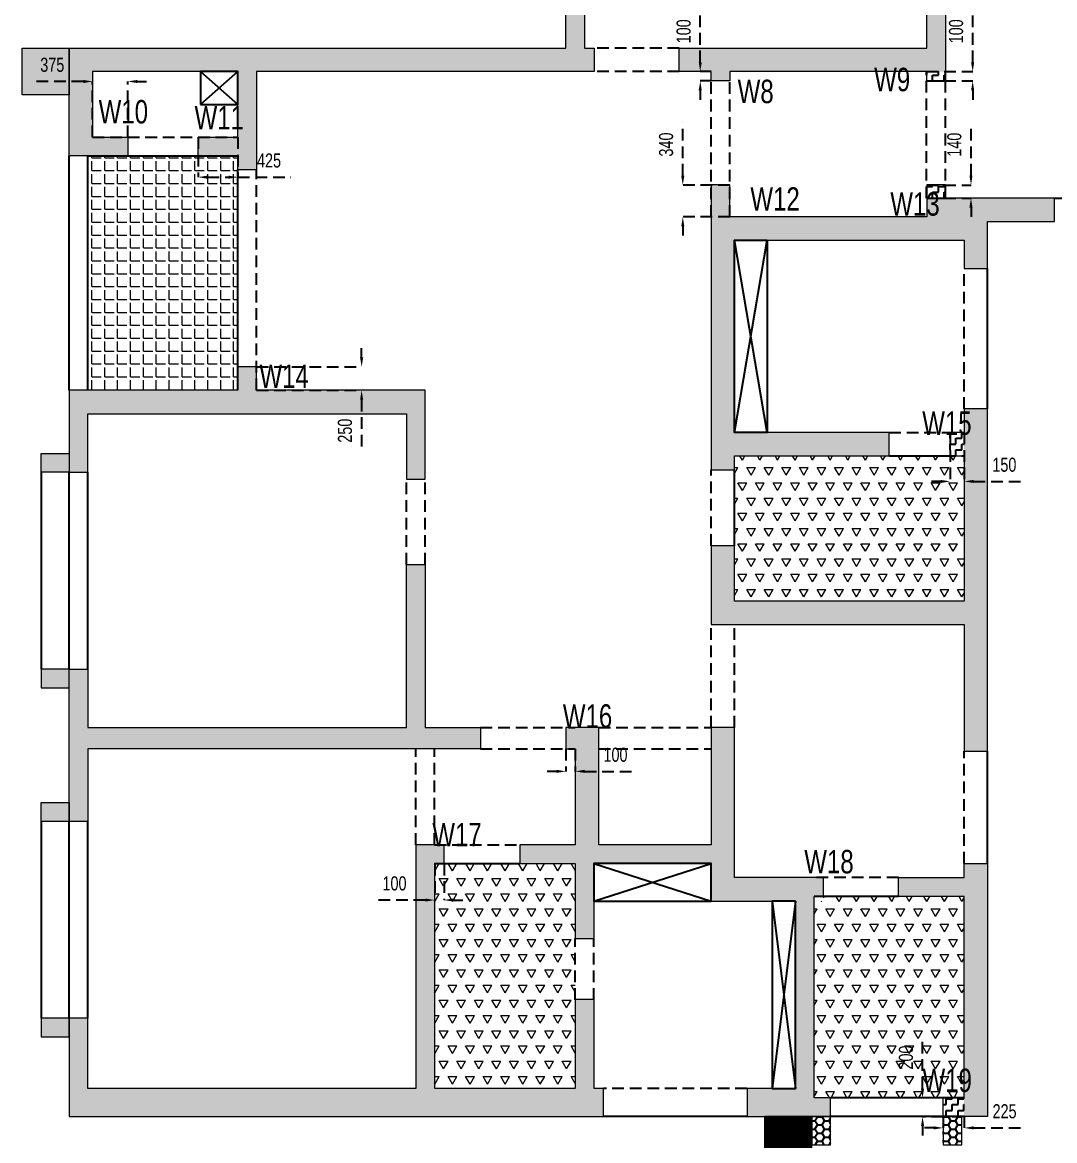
# Model space of a CAD drawing. Header units: millimetres. Extents: x 359 to 31976, y 188 to 48431.
# Drawn here: x 359 to 11374, y 16325 to 28256 of the extents above; entities that cross this region are included whole.
import ezdxf

# ---------------------------------------------------------------- set-up
doc = ezdxf.new("R2010")
doc.units = ezdxf.units.MM
doc.linetypes.add('HIDDEN', pattern=[0.375, 0.25, -0.125])
for name, color, linetype in [('$1$S-Non-Strl-RCW Hatch', 7, 'Continuous'), ('S-BEAM', 4, 'HIDDEN'), ('S-BEAM 1', 6, 'Continuous'), ('S-CUTOUT', 25, 'Continuous'), ('S-WALL HATCH', 251, 'Continuous')]:
    doc.layers.add(name, color=color, linetype=linetype)
for name, color, linetype, lineweight in [('A-ANNO-DIMS', 8, 'Continuous', 15), ("S-BEAM NO'S", 2, 'Continuous', 20), ('S-HATCH', 8, 'Continuous', 20), ('S-WALL', 100, 'Continuous', 20)]:
    doc.layers.add(name, color=color, linetype=linetype, lineweight=lineweight)
doc.styles.add('SOBHA', font='swisscl.ttf')
doc.dimstyles.new('S-100-2', dxfattribs={"dimscale": 100, "dimtxt": 1.5, "dimasz": 1, "dimexe": 0, "dimexo": 0, "dimgap": 1, "dimtad": 1, "dimdec": 0, "dimzin": 0, "dimdsep": 46, "dimtxsty": 'SOBHA', "dimcen": 0.0895, "dimclrd": 8, "dimclre": 8, "dimclrt": 2, "dimadec": 0, "dimazin": 0, "dimtfac": 1, "dimtdec": 0, "dimtofl": 0, "dimtmove": 0, "dimatfit": 3, "dimfxl": 0.18, "dimtolj": 1, "dimtzin": 0, "dimlwd": -1, "dimlwe": -1, "dimarcsym": 1})
pattern_1 = [(60, (1210198.22, -192215.66), (-93.75, 162.379763), [93.75, -93.75]), (120, (1210198.22, -192215.66), (-187.5, 1e-07), [93.75, -93.75]), (0, (1210151.34, -192134.47), (93.75, 162.379763), [93.75, -93.75])]
pattern_2 = [(0, (-733732.885, -65649.73), (75, 43.3012702), [50, -100]), (120, (-733732.885, -65649.73), (-75, 43.3012702), [50, -100]), (60, (-733732.885, -65649.73), (2e-14, 86.6025404), [-100, 50])]

# ---------------------------------------------------------------- blocks, each defined once
blk = doc.blocks.new('W02-TYP FRAM')
at = {"layer": '$1$S-Non-Strl-RCW Hatch', "linetype": 'Continuous', "ltscale": 500, "transparency": 33554687}
h = blk.add_hatch(dxfattribs=at)
h.set_pattern_fill('HONEY', color=25, scale=400)
h.set_pattern_definition(pattern_2)
h.paths.add_polyline_path([(452015, -251790), (451515, -251790), (451515, -251290), (452015, -251290)])
h.paths.add_polyline_path([(452015, -255815), (451715, -255815), (451715, -255615), (452015, -255615)])
h.paths.add_polyline_path([(452015, -257915), (451715, -257915), (451715, -258115), (452015, -258115)])
h.paths.add_polyline_path([(452015, -259540), (451715, -259540), (451715, -259340), (452015, -259340)])
h.paths.add_polyline_path([(452015, -261640), (451715, -261640), (451715, -261840), (452015, -261840)])
h = blk.add_hatch(dxfattribs=at)
h.set_pattern_fill('ANSI31', color=256)
h.set_pattern_definition([(45, (459440.3339, -263190.39366), (-0.088388348, 0.088388348), [])])
edge = h.paths.add_edge_path()
edge.add_line((459940, -262690), (459440, -262690))
edge.add_line((459440, -262690), (459440, -263190))
edge.add_line((459440, -263190), (459940, -263190))
edge.add_line((459940, -263190), (459940, -262690))
h = blk.add_hatch(dxfattribs=at)
h.set_pattern_fill('HONEY', color=25, scale=400)
h.set_pattern_definition(pattern_2)
h.paths.add_polyline_path([(459940, -262990), (459940, -262990), (459940, -262690), (459440, -262690), (459440, -263190), (459940, -263190)])
h = blk.add_hatch(dxfattribs=at)
h.set_pattern_fill('HONEY', color=25, scale=400)
h.set_pattern_definition(pattern_2)
h.paths.add_polyline_path([(461340, -262690), (461340, -262990), (461540, -262990), (461540, -262690)])
h.paths.add_polyline_path([(459940, -262690), (459940, -262990), (460140, -262990), (460140, -262690)])
at = {"layer": 'S-HATCH', "ltscale": 7.5}
h = blk.add_hatch(dxfattribs=at)
h.set_pattern_fill('ANGLE', color=8, scale=500)
h.set_pattern_definition([(0, (0, 0), (0, 137.5), [100, -37.5]), (90, (0, 0), (-137.5, 8e-15), [100, -37.5])])
h.paths.add_polyline_path([(452215, -254940), (453815, -254940), (453815, -252440), (452215, -252440)])
h = blk.add_hatch(dxfattribs=at)
h.set_pattern_fill('TRIANG', color=8, scale=500)
h.set_pattern_definition(pattern_1)
h.paths.add_polyline_path([(459115, -255640), (461565, -255640), (461565, -257190), (459115, -257190)])
h = blk.add_hatch(dxfattribs=at)
h.set_pattern_fill('TRIANG', color=8, scale=500)
h.set_pattern_definition(pattern_1)
h.paths.add_polyline_path([(455915, -259990), (457415, -259990), (457415, -262390), (455915, -262390)])
h = blk.add_hatch(dxfattribs=at)
h.set_pattern_fill('TRIANG', color=8, scale=500)
h.set_pattern_definition(pattern_1)
h.paths.add_polyline_path([(459965, -262490), (459965, -260390), (460065, -260390), (460065, -260340), (461565, -260340), (461565, -262490)])
at = {"layer": 'A-ANNO-DIMS', "color": 8}
blk.add_line((456168, -259790, 0), (456169, -259790, 0), dxfattribs=at)
at = {"layer": 'S-BEAM', "ltscale": 500}
for p, q in [((458525, -251290), (457615, -251290)), ((458525, -251540), (457615, -251540)), ((461165, -252890), (461165, -251540)), ((461365, -252890), (461365, -251540)), ((458865, -253090), (458865, -251640)), ((459065, -253090), (459065, -251640)), ((452265, -252240), (453815, -252240)), ((454015, -254940), (454015, -252590)), ((462531, -252890), (464331, -252890)), ((461565, -255140), (461565, -253640)), ((460765, -255390), (461415, -255390)), ((458865, -256600), (458865, -255790)), ((455615, -256800), (455615, -255890)), ((455815, -256800), (455815, -255890)), ((458865, -258540), (458865, -257440)), ((459115, -258540), (459115, -257440)), ((456405, -258540), (457415, -258540)), ((457665, -258540), (458865, -258540)), ((455715, -259790), (455715, -258765)), ((455915, -259790), (455915, -258765)), ((456405, -258765), (457415, -258765)), ((457665, -258765), (458865, -258765)), ((461565, -259990), (461565, -258790)), ((455915, -259790), (456825, -259790)), ((460865, -260140), (459965, -260140)), ((457415, -261443), (457415, -260790)), ((457615, -261443), (457615, -260790)), ((459248, -262390), (457715, -262390))]:
    blk.add_line(p, q, dxfattribs=at)
at = {"layer": 'S-BEAM 1', "color": 1, "ltscale": 500}
for p, q in [((452015, -254940), (452015, -252440)), ((452215, -254940), (452215, -252440)), ((452215, -252440), (453815, -252440)), ((453815, -254940), (453815, -252590)), ((461815, -255140), (461815, -253640)), ((460765, -255640), (461415, -255640)), ((459115, -256600), (459115, -255790)), ((451715, -255815), (451715, -257915)), ((452015, -257915), (452015, -255815)), ((452215, -257915), (452215, -255815)), ((461815, -259990), (461815, -258790)), ((451715, -259540), (451715, -261640)), ((452015, -261640), (452015, -259540)), ((452215, -261640), (452215, -259540)), ((455915, -259990), (456825, -259990)), ((460865, -260340), (459965, -260340)), ((461565, -262490), (460140, -262490)), ((459248, -262690), (457715, -262690)), ((461565, -262690), (460140, -262690))]:
    blk.add_line(p, q, dxfattribs=at)
at = {"layer": 'S-BEAM 1', "color": 1, "ltscale": 500, "elevation": 0}
blk.add_lwpolyline([(459465, -253340), (459465, -255390), (459115, -255390), (459115, -253340)], close=True, dxfattribs=at)
at = {"layer": 'S-CUTOUT', "color": 35}
for p, q in [((453415, -251540, 0), (453815, -251890, 0)), ((453815, -251540, 0), (453415, -251890, 0)), ((459465, -255390, 0), (459115, -253340, 0)), ((459115, -255390, 0), (459465, -253340, 0)), ((457615, -260390, 0), (458865, -259990, 0)), ((457615, -259990, 0), (458865, -260390, 0)), ((459765, -260390, 0), (459515, -262390, 0)), ((459515, -260390, 0), (459765, -262390, 0))]:
    blk.add_line(p, q, dxfattribs=at)
at = {"layer": 'S-CUTOUT', "color": 35, "elevation": 0}
blk.add_lwpolyline([(453415, -251890), (453815, -251890), (453815, -251540), (453415, -251540)], close=True, dxfattribs=at)
at = {"layer": 'S-CUTOUT', "color": 1, "elevation": 0}
for points in [[(458865, -260390), (458865, -259990), (457615, -259990), (457615, -260390)], [(459765, -260390), (459515, -260390), (459515, -262390), (459765, -262390)]]:
    blk.add_lwpolyline(points, close=True, dxfattribs=at)
at = {"layer": 'S-WALL', "ltscale": 500}
blk.add_lwpolyline([(452015, -251790), (451515, -251790), (451515, -251290), (452015, -251290), (452015, -251790)], dxfattribs=at)
for points in [[(452015, -255815), (451715, -255815), (451715, -255615), (452015, -255615)], [(452015, -257915), (451715, -257915), (451715, -258115), (452015, -258115)], [(452015, -259540), (451715, -259540), (451715, -259340), (452015, -259340)], [(452015, -261640), (451715, -261640), (451715, -261840), (452015, -261840)], [(459940, -262690), (459440, -262690), (459440, -263190), (459940, -263190), (459940, -262690)], [(459940, -262690), (459940, -262990), (460140, -262990), (460140, -262690)], [(461340, -262690), (461340, -262990), (461540, -262990), (461540, -262690)]]:
    blk.add_lwpolyline(points, close=True, dxfattribs=at)
blk = doc.blocks.new('*D86')
at = {"layer": 'Defpoints', "color": 0, "linetype": 'Continuous', "ltscale": 500, "transparency": 16777216}
for p in [(7593, 27731), (7709, 27731), (7709, 27631)]:
    blk.add_point(p, dxfattribs=at)
at = {"layer": 'S-BEAM', "color": 8, "ltscale": 500, "transparency": 16777216}
for p, q in [((7593, 27831), (7593, 28390)), ((7709, 27731), (7593, 27731)), ((7709, 27631), (7593, 27631)), ((7593, 27531), (7593, 27431))]:
    blk.add_line(p, q, dxfattribs=at)
at = {"layer": 'S-BEAM', "color": 8, "linetype": 'Continuous', "ltscale": 500, "transparency": 16777216}
for points in [[(7576, 27831), (7609, 27831), (7593, 27731)], [(7576, 27531), (7609, 27531), (7593, 27631)]]:
    blk.add_solid(points, dxfattribs=at)
at = {"layer": 'S-BEAM', "color": 2, "linetype": 'Continuous', "ltscale": 500, "transparency": 16777216, "insert": (7416, 28161), "char_height": 150, "attachment_point": 5, "rotation": 90, "style": 'SOBHA'}
blk.add_mtext('\\A1;100', dxfattribs=at)
blk = doc.blocks.new('*D87')
at = {"layer": 'Defpoints', "color": 0, "linetype": 'Continuous', "ltscale": 500, "transparency": 16777216}
for p in [(10009, 27731), (10500, 27731), (10009, 27631)]:
    blk.add_point(p, dxfattribs=at)
at = {"layer": 'S-BEAM', "color": 8, "ltscale": 500, "transparency": 16777216}
for p, q in [((10500, 27831), (10500, 28390)), ((10009, 27731), (10500, 27731)), ((10009, 27631), (10500, 27631)), ((10500, 27531), (10500, 27431))]:
    blk.add_line(p, q, dxfattribs=at)
at = {"layer": 'S-BEAM', "color": 8, "linetype": 'Continuous', "ltscale": 500, "transparency": 16777216}
for points in [[(10483, 27831), (10516, 27831), (10500, 27731)], [(10483, 27531), (10516, 27531), (10500, 27631)]]:
    blk.add_solid(points, dxfattribs=at)
at = {"layer": 'S-BEAM', "color": 2, "linetype": 'Continuous', "ltscale": 500, "transparency": 16777216, "insert": (10323, 28161), "char_height": 150, "attachment_point": 5, "rotation": 90, "style": 'SOBHA'}
blk.add_mtext('\\A1;100', dxfattribs=at)
blk = doc.blocks.new('*D88')
at = {"layer": 'Defpoints', "color": 0, "linetype": 'Continuous', "ltscale": 500, "transparency": 16777216}
for p in [(1109, 27626), (1109, 27031), (1484, 27031)]:
    blk.add_point(p, dxfattribs=at)
at = {"layer": 'S-BEAM', "color": 8, "ltscale": 500, "transparency": 16777216}
for p, q in [((1009, 27626), (447, 27626)), ((1109, 27031), (1109, 27626)), ((1484, 27031), (1484, 27626)), ((1584, 27626), (1684, 27626))]:
    blk.add_line(p, q, dxfattribs=at)
at = {"layer": 'S-BEAM', "color": 8, "linetype": 'Continuous', "ltscale": 500, "transparency": 16777216}
for points in [[(1009, 27642), (1009, 27609), (1109, 27626)], [(1584, 27642), (1584, 27609), (1484, 27626)]]:
    blk.add_solid(points, dxfattribs=at)
at = {"layer": 'S-BEAM', "color": 2, "linetype": 'Continuous', "ltscale": 500, "transparency": 16777216, "insert": (678, 27803), "char_height": 150, "attachment_point": 5, "style": 'SOBHA'}
blk.add_mtext('\\A1;375', dxfattribs=at)
blk = doc.blocks.new('*D89')
at = {"layer": 'Defpoints', "color": 0, "linetype": 'Continuous', "ltscale": 500, "transparency": 16777216}
for p in [(2234, 27031), (2659, 27031), (2659, 26605)]:
    blk.add_point(p, dxfattribs=at)
at = {"layer": 'S-BEAM', "color": 8, "ltscale": 500, "transparency": 16777216}
for p, q in [((2234, 27031), (2234, 26605)), ((2659, 27031), (2659, 26605)), ((2334, 26605), (2559, 26605)), ((2659, 26605), (3223, 26605))]:
    blk.add_line(p, q, dxfattribs=at)
at = {"layer": 'S-BEAM', "color": 8, "linetype": 'Continuous', "ltscale": 500, "transparency": 16777216}
for points in [[(2334, 26621), (2334, 26588), (2234, 26605)], [(2559, 26621), (2559, 26588), (2659, 26605)]]:
    blk.add_solid(points, dxfattribs=at)
at = {"layer": 'S-BEAM', "color": 2, "linetype": 'Continuous', "ltscale": 500, "transparency": 16777216, "insert": (2991, 26782), "char_height": 150, "attachment_point": 5, "style": 'SOBHA'}
blk.add_mtext('\\A1;425', dxfattribs=at)
blk = doc.blocks.new('*D90')
at = {"layer": 'Defpoints', "color": 0, "linetype": 'Continuous', "ltscale": 500, "transparency": 16777216}
for p in [(7406, 26521), (7909, 26521), (7909, 26181)]:
    blk.add_point(p, dxfattribs=at)
at = {"layer": 'S-BEAM', "color": 8, "ltscale": 500, "transparency": 16777216}
for p, q in [((7406, 26621), (7406, 27184)), ((7909, 26521), (7406, 26521)), ((7909, 26181), (7406, 26181)), ((7406, 26081), (7406, 25981))]:
    blk.add_line(p, q, dxfattribs=at)
at = {"layer": 'S-BEAM', "color": 8, "linetype": 'Continuous', "ltscale": 500, "transparency": 16777216}
for points in [[(7390, 26621), (7423, 26621), (7406, 26521)], [(7390, 26081), (7423, 26081), (7406, 26181)]]:
    blk.add_solid(points, dxfattribs=at)
at = {"layer": 'S-BEAM', "color": 2, "linetype": 'Continuous', "ltscale": 500, "transparency": 16777216, "insert": (7229, 26953), "char_height": 150, "attachment_point": 5, "rotation": 90, "style": 'SOBHA'}
blk.add_mtext('\\A1;340', dxfattribs=at)
blk = doc.blocks.new('*D91')
at = {"layer": 'Defpoints', "color": 0, "linetype": 'Continuous', "ltscale": 500, "transparency": 16777216}
for p in [(10009, 26521), (10482, 26521), (10009, 26381)]:
    blk.add_point(p, dxfattribs=at)
at = {"layer": 'S-BEAM', "color": 8, "ltscale": 500, "transparency": 16777216}
for p, q in [((10482, 26621), (10482, 27180)), ((10009, 26521), (10482, 26521)), ((10009, 26381), (10482, 26381)), ((10482, 26281), (10482, 26181))]:
    blk.add_line(p, q, dxfattribs=at)
at = {"layer": 'S-BEAM', "color": 8, "linetype": 'Continuous', "ltscale": 500, "transparency": 16777216}
for points in [[(10465, 26621), (10498, 26621), (10482, 26521)], [(10465, 26281), (10498, 26281), (10482, 26381)]]:
    blk.add_solid(points, dxfattribs=at)
at = {"layer": 'S-BEAM', "color": 2, "linetype": 'Continuous', "ltscale": 500, "transparency": 16777216, "insert": (10305, 26951), "char_height": 150, "attachment_point": 5, "rotation": 90, "style": 'SOBHA'}
blk.add_mtext('\\A1;140', dxfattribs=at)
blk = doc.blocks.new('*D92')
at = {"layer": 'Defpoints', "color": 0, "linetype": 'Continuous', "ltscale": 500, "transparency": 16777216}
for p in [(2859, 24581), (2859, 24331), (3979, 24331)]:
    blk.add_point(p, dxfattribs=at)
at = {"layer": 'S-BEAM', "color": 8, "ltscale": 500, "transparency": 16777216}
for p, q in [((3979, 24681), (3979, 24781)), ((2859, 24581), (3979, 24581)), ((2859, 24331), (3979, 24331)), ((3979, 24231), (3979, 23670))]:
    blk.add_line(p, q, dxfattribs=at)
at = {"layer": 'S-BEAM', "color": 8, "linetype": 'Continuous', "ltscale": 500, "transparency": 16777216}
for points in [[(3963, 24681), (3996, 24681), (3979, 24581)], [(3963, 24231), (3996, 24231), (3979, 24331)]]:
    blk.add_solid(points, dxfattribs=at)
at = {"layer": 'S-BEAM', "color": 2, "linetype": 'Continuous', "ltscale": 500, "transparency": 16777216, "insert": (3802, 23900), "char_height": 150, "attachment_point": 5, "rotation": 90, "style": 'SOBHA'}
blk.add_mtext('\\A1;250', dxfattribs=at)
blk = doc.blocks.new('*D93')
at = {"layer": 'Defpoints', "color": 0, "linetype": 'Continuous', "ltscale": 500, "transparency": 16777216}
for p in [(10259, 23881), (10409, 23881), (10409, 23359)]:
    blk.add_point(p, dxfattribs=at)
at = {"layer": 'S-BEAM', "color": 8, "ltscale": 500, "transparency": 16777216}
for p, q in [((10259, 23881), (10259, 23359)), ((10409, 23881), (10409, 23359)), ((10159, 23359), (10059, 23359)), ((10509, 23359), (11067, 23359))]:
    blk.add_line(p, q, dxfattribs=at)
at = {"layer": 'S-BEAM', "color": 8, "linetype": 'Continuous', "ltscale": 500, "transparency": 16777216}
for points in [[(10159, 23375), (10159, 23342), (10259, 23359)], [(10509, 23375), (10509, 23342), (10409, 23359)]]:
    blk.add_solid(points, dxfattribs=at)
at = {"layer": 'S-BEAM', "color": 2, "linetype": 'Continuous', "ltscale": 500, "transparency": 16777216, "insert": (10838, 23536), "char_height": 150, "attachment_point": 5, "style": 'SOBHA'}
blk.add_mtext('\\A1;150', dxfattribs=at)
blk = doc.blocks.new('*D94')
at = {"layer": 'Defpoints', "color": 0, "linetype": 'Continuous', "ltscale": 500, "transparency": 16777216}
for p in [(6159, 20506), (6259, 20506), (6259, 20265)]:
    blk.add_point(p, dxfattribs=at)
at = {"layer": 'S-BEAM', "color": 8, "ltscale": 500, "transparency": 16777216}
for p, q in [((6159, 20506), (6159, 20265)), ((6259, 20506), (6259, 20265)), ((6059, 20265), (5959, 20265)), ((6359, 20265), (6917, 20265))]:
    blk.add_line(p, q, dxfattribs=at)
at = {"layer": 'S-BEAM', "color": 8, "linetype": 'Continuous', "ltscale": 500, "transparency": 16777216}
for points in [[(6059, 20282), (6059, 20249), (6159, 20265)], [(6359, 20282), (6359, 20249), (6259, 20265)]]:
    blk.add_solid(points, dxfattribs=at)
at = {"layer": 'S-BEAM', "color": 2, "linetype": 'Continuous', "ltscale": 500, "transparency": 16777216, "insert": (6688, 20442), "char_height": 150, "attachment_point": 5, "style": 'SOBHA'}
blk.add_mtext('\\A1;100', dxfattribs=at)
blk = doc.blocks.new('*D95')
at = {"layer": 'Defpoints', "color": 0, "linetype": 'Continuous', "ltscale": 500, "transparency": 16777216}
for p in [(4759, 19281), (4859, 19281), (4759, 18892)]:
    blk.add_point(p, dxfattribs=at)
at = {"layer": 'S-BEAM', "color": 8, "ltscale": 500, "transparency": 16777216}
for p, q in [((4759, 19281), (4759, 18892)), ((4859, 19281), (4859, 18892)), ((4659, 18892), (4100, 18892)), ((4959, 18892), (5059, 18892))]:
    blk.add_line(p, q, dxfattribs=at)
at = {"layer": 'S-BEAM', "color": 8, "linetype": 'Continuous', "ltscale": 500, "transparency": 16777216}
for points in [[(4659, 18909), (4659, 18876), (4759, 18892)], [(4959, 18909), (4959, 18876), (4859, 18892)]]:
    blk.add_solid(points, dxfattribs=at)
at = {"layer": 'S-BEAM', "color": 2, "linetype": 'Continuous', "ltscale": 500, "transparency": 16777216, "insert": (4330, 19069), "char_height": 150, "attachment_point": 5, "style": 'SOBHA'}
blk.add_mtext('\\A1;100', dxfattribs=at)
blk = doc.blocks.new('*D96')
at = {"layer": 'Defpoints', "color": 0, "linetype": 'Continuous', "ltscale": 500, "transparency": 16777216}
for p in [(10184, 16581), (10409, 16581), (10409, 16461)]:
    blk.add_point(p, dxfattribs=at)
at = {"layer": 'S-BEAM', "color": 8, "ltscale": 500, "transparency": 16777216}
for p, q in [((10184, 16581), (10184, 16461)), ((10409, 16581), (10409, 16461)), ((10084, 16461), (9984, 16461)), ((10509, 16461), (11070, 16461))]:
    blk.add_line(p, q, dxfattribs=at)
at = {"layer": 'S-BEAM', "color": 8, "linetype": 'Continuous', "ltscale": 500, "transparency": 16777216}
for points in [[(10084, 16478), (10084, 16445), (10184, 16461)], [(10509, 16478), (10509, 16445), (10409, 16461)]]:
    blk.add_solid(points, dxfattribs=at)
at = {"layer": 'S-BEAM', "color": 2, "linetype": 'Continuous', "ltscale": 500, "transparency": 16777216, "insert": (10840, 16638), "char_height": 150, "attachment_point": 5, "style": 'SOBHA'}
blk.add_mtext('\\A1;225', dxfattribs=at)
blk = doc.blocks.new('*D97')
at = {"layer": 'Defpoints', "color": 0, "linetype": 'Continuous', "ltscale": 500, "transparency": 16777216}
for p in [(9965, 16781), (10184, 16781), (10184, 16581)]:
    blk.add_point(p, dxfattribs=at)
at = {"layer": 'S-BEAM', "color": 8, "ltscale": 500, "transparency": 16777216}
for p, q in [((9965, 16881), (9965, 17443)), ((10184, 16781), (9965, 16781)), ((10184, 16581), (9965, 16581)), ((9965, 16481), (9965, 16381))]:
    blk.add_line(p, q, dxfattribs=at)
at = {"layer": 'S-BEAM', "color": 8, "linetype": 'Continuous', "ltscale": 500, "transparency": 16777216}
for points in [[(9948, 16881), (9982, 16881), (9965, 16781)], [(9948, 16481), (9982, 16481), (9965, 16581)]]:
    blk.add_solid(points, dxfattribs=at)
at = {"layer": 'S-BEAM', "color": 2, "linetype": 'Continuous', "ltscale": 500, "transparency": 16777216, "insert": (9788, 17212), "char_height": 150, "attachment_point": 5, "rotation": 90, "style": 'SOBHA'}
blk.add_mtext('\\A1;200', dxfattribs=at)

msp = doc.modelspace()

# ---------------------------------------------------------------- hatches: boundary and pattern name
at = {"layer": 'S-WALL HATCH', "ltscale": 7.5, "transparency": 33554687}
h = msp.add_hatch(color=251, dxfattribs=at)
h.dxf.hatch_style = 1
h.paths.add_polyline_path([(6558.9, 16881.5), (6458.9, 16881.5), (6458.9, 17831.5), (6258.9, 17831.5), (6258.9, 16881.5), (4758.9, 16881.5), (4758.9, 19281.5), (4758.9, 19481.5), (4558.9, 19481.5), (4558.9, 16881.5), (1058.9, 16881.5), (1058.9, 17631.5), (858.9, 17631.5), (858.9, 16881.5), (858.9, 16581.5), (6558.9, 16581.5)])
h.paths.add_polyline_path([(8808.9, 19131.5), (7958.9, 19131.5), (7958.9, 20731.5), (7708.9, 20731.5), (7708.9, 19481.5), (6508.9, 19481.5), (6508.9, 20731.5), (6258.9, 20731.5), (6258.9, 20506.5), (6258.9, 19481.5), (5668.9, 19481.5), (5668.9, 19281.5), (6258.9, 19281.5), (6258.9, 18481.5), (6458.9, 18481.5), (6458.9, 19281.5), (7708.9, 19281.5), (7708.9, 18881.5), (8608.9, 18881.5), (8608.9, 16881.5), (8092, 16881.5), (8092, 16581.5), (8808.9, 16581.5), (8983.9, 16581.5), (8983.9, 16781.5), (8808.9, 16781.5), (8808.9, 18931.5)])
h.paths.add_polyline_path([(5248.9, 20731.5), (4658.9, 20731.5), (4658.9, 22471.5), (4458.9, 22471.5), (4458.9, 20731.5), (1058.9, 20731.5), (1058.9, 21356.5), (858.9, 21356.5), (858.9, 19731.5), (1058.9, 19731.5), (1058.9, 20506.5), (5248.9, 20506.5)])
h.paths.add_polyline_path([(10658.9, 24131.5), (10408.9, 24131.5), (10408.9, 23881.5), (10408.9, 23631.5), (10408.9, 22081.5), (7958.9, 22081.5), (7958.9, 22671.5), (7708.9, 22671.5), (7708.9, 21831.5), (7958.9, 21831.5), (10408.9, 21831.5), (10408.9, 20481.5), (10658.9, 20481.5)])
h.paths.add_polyline_path([(9608.9, 23881.5), (7958.9, 23881.5), (7958.9, 25931.5), (10408.9, 25931.5), (10408.9, 25631.5), (10658.9, 25631.5), (10658.9, 26131.5), (11374.4, 26131.5), (11374.4, 26381.5), (10208.9, 26381.5), (10008.9, 26381.5), (10008.9, 26181.5), (7908.9, 26181.5), (7708.9, 26181.5), (7708.9, 23481.5), (7958.9, 23481.5), (7958.9, 23631.5), (9608.9, 23631.5)])
h.paths.add_polyline_path([(4658.9, 24331.5), (2858.9, 24331.5), (2658.9, 24331.5), (858.9, 24331.5), (858.9, 24081.5), (858.9, 23456.5), (1058.9, 23456.5), (1058.9, 24081.5), (4458.9, 24081.5), (4458.9, 23381.5), (4658.9, 23381.5), (4658.9, 24081.5)])
h.paths.add_polyline_path([(6458.9, 27981.5), (6358.9, 27981.5), (6358.9, 28606.5), (6158.9, 28606.5), (6158.9, 27981.5), (858.9, 27981.5), (858.9, 27731.5), (858.9, 26831.5), (1108.9, 26831.5), (1108.9, 27031.5), (1108.9, 27731.5), (2658.9, 27731.5), (2658.9, 27031.5), (2658.9, 26831.5), (2658.9, 26681.5), (2858.9, 26681.5), (2858.9, 27731.5), (6458.9, 27731.5)])
h.paths.add_polyline_path([(10208.9, 31381.5), (10208.9, 31631.5), (10208.9, 31906.5), (10008.9, 31906.5), (10008.9, 31631.5), (6158.9, 31631.5), (6158.9, 31381.5), (6158.9, 30706.5), (6358.9, 30706.5), (6358.9, 31381.5), (10008.9, 31381.5), (10008.9, 27981.5), (7368.9, 27981.5), (7368.9, 27731.5), (7708.9, 27731.5), (7908.9, 27731.5), (10008.9, 27731.5), (10008.9, 27730.5), (10208.9, 27730.5), (10208.9, 27731.5), (10208.9, 27981.5)])
h.paths.add_polyline_path([(22458.9, 17306.5), (22258.9, 17306.5), (22258.9, 16881.5), (20658.9, 16881.5), (20458.9, 16881.5), (18108.9, 16881.5), (18108.9, 20756.5), (18758.9, 20756.5), (18758.9, 20956.5), (18058.9, 20956.5), (18058.9, 21071.5), (17858.9, 21071.5), (17858.9, 20956.5), (17858.9, 18031.5), (16958.9, 18031.5), (16958.9, 17831.5), (17858.9, 17831.5), (17858.9, 16781.5), (17258.9, 16781.5), (17058.9, 16781.5), (17058.9, 16581.5), (17858.9, 16581.5), (22458.9, 16581.5)])
h.paths.add_polyline_path([(25308.9, 19181.5), (25308.9, 19581.5), (25108.9, 19581.5), (25108.9, 19181.5), (23408.9, 19181.5), (23408.9, 19632.1), (23208.9, 19632.1), (23208.9, 19181.5), (20658.9, 19181.5), (20658.9, 20731.5), (21448.9, 20731.5), (21448.9, 20956.5), (21358.9, 20956.5), (21358.9, 22721.5), (21158.9, 22721.5), (21158.9, 20956.5), (20458.9, 20956.5), (19858.9, 20956.5), (19858.9, 20756.5), (20458.9, 20756.5), (20458.9, 19181.5), (20458.9, 18931.5), (20658.9, 18931.5), (22258.9, 18931.5), (22258.9, 18506.5), (22458.9, 18506.5), (22458.9, 18931.5), (23208.9, 18931.5), (25308.9, 18931.5)])
h.paths.add_polyline_path([(25308.9, 21606.5), (25108.9, 21606.5), (25108.9, 20956.5), (23208.9, 20956.5), (22258.9, 20956.5), (22258.9, 20731.5), (23208.9, 20731.5), (23208.9, 20281.5), (23408.9, 20281.5), (23408.9, 20731.5), (25108.9, 20731.5), (25108.9, 20331.5), (25308.9, 20331.5)], flags=17)
h.paths.add_polyline_path([(25308.9, 24581.5), (23558.9, 24581.5), (23358.9, 24581.5), (21158.9, 24581.5), (21158.9, 24356.5), (21158.9, 23631.5), (21358.9, 23631.5), (21358.9, 24356.5), (25108.9, 24356.5), (25108.9, 23706.5), (25308.9, 23706.5), (25308.9, 24356.5)])
h.paths.add_polyline_path([(18058.9, 24791.5), (17858.9, 24791.5), (17858.9, 24131.5), (16158.9, 24131.5), (16158.9, 26181.5), (16258.9, 26181.5), (16258.9, 26381.5), (16158.9, 26381.5), (14058.9, 26381.5), (13174.4, 26381.5), (13174.4, 26131.5), (14058.9, 26131.5), (14308.9, 26131.5), (15908.9, 26131.5), (15908.9, 25081.5), (15108.9, 25081.5), (15108.9, 24881.5), (15908.9, 24881.5), (15908.9, 22331.5), (15758.9, 22331.5), (15758.9, 22081.5), (17858.9, 22081.5), (17858.9, 21981.5), (18058.9, 21981.5), (18058.9, 22081.5), (18058.9, 22331.5), (18058.9, 22431.5), (17858.9, 22431.5), (17858.9, 22331.5), (16158.9, 22331.5), (16158.9, 23931.5), (17858.9, 23931.5), (17858.9, 23241.5), (18058.9, 23241.5)])
h.paths.add_polyline_path([(14308.9, 22081.5), (15048.9, 22081.5), (15048.9, 22331.5), (14308.9, 22331.5), (14308.9, 24881.5), (14308.9, 25081.5), (14308.9, 25206.5), (14058.9, 25206.5), (14058.9, 16581.5), (14308.9, 16581.5), (14308.9, 17831.5), (14308.9, 18031.5)])
h.paths.add_polyline_path([(25308.9, 28881.5), (25108.9, 28881.5), (25108.9, 28231.5), (20318.9, 28231.5), (20318.9, 27981.5), (23358.9, 27981.5), (23558.9, 27981.5), (25308.9, 27981.5)])
h.paths.add_polyline_path([(25308.9, 31881.5), (19858.9, 31881.5), (19658.9, 31881.5), (19658.9, 31631.5), (21258.9, 31631.5), (21258.9, 31181.5), (19458.9, 31181.5), (19458.9, 30981.5), (21258.9, 30981.5), (21258.9, 29431.5), (20218.9, 29431.5), (20218.9, 29231.5), (21458.9, 29231.5), (21458.9, 31631.5), (25108.9, 31631.5), (25108.9, 30981.5), (25308.9, 30981.5)])
h.paths.add_polyline_path([(25308.9, 35931.5), (25058.9, 35931.5), (25058.9, 35231.5), (22458.9, 35231.5), (22258.9, 35231.5), (19858.9, 35231.5), (19658.9, 35231.5), (19658.9, 34981.5), (19858.9, 34981.5), (25308.9, 34981.5)])
h.paths.add_polyline_path([(23558.9, 37606.5), (25058.9, 37606.5), (25058.9, 37431.5), (25308.9, 37431.5), (25308.9, 37906.5), (23508.9, 37906.5), (23308.9, 37906.5), (23308.9, 37006.5), (22258.9, 37006.5), (19558.9, 37006.5), (19558.9, 36781.5), (19658.9, 36781.5), (19658.9, 36191.5), (19858.9, 36191.5), (19858.9, 36781.5), (22258.9, 36781.5), (22458.9, 36781.5), (23558.9, 36781.5)])
h.paths.add_polyline_path([(25308.9, 40656.5), (25308.9, 41256.5), (25108.9, 41256.5), (25108.9, 40656.5), (23308.9, 40656.5), (21708.9, 40656.5), (21708.9, 42971.5), (21508.9, 42971.5), (21508.9, 40406.5), (23308.9, 40406.5), (23508.9, 40406.5), (25308.9, 40406.5)])
h.paths.add_polyline_path([(25308.9, 44881.5), (25108.9, 44881.5), (25108.9, 44231.1), (21508.9, 44231.1), (21308.9, 44231.1), (21308.9, 44006.5), (21508.9, 44006.5), (21708.9, 44006.5), (25108.9, 44006.5), (25108.9, 43356.5), (25308.9, 43356.5)])
h.paths.add_polyline_path([(25308.9, 47931.5), (21308.9, 47931.5), (19608.9, 47931.5), (19608.9, 47631.5), (21308.9, 47631.5), (21308.9, 46281.5), (20208.9, 46281.5), (20208.9, 46831.5), (19558.9, 46831.5), (19558.9, 46631.5), (20008.9, 46631.5), (20008.9, 45141.5), (20208.9, 45141.5), (20208.9, 46031.5), (21308.9, 46031.5), (21308.9, 45241.5), (21508.9, 45241.5), (21508.9, 47631.5), (25108.9, 47631.5), (25108.9, 46981.5), (25308.9, 46981.5)])
h.paths.add_polyline_path([(20208.9, 44231.5), (20008.9, 44231.5), (18458.9, 44231.5), (18458.9, 46631.5), (18908.9, 46631.5), (18908.9, 46831.5), (18458.9, 46831.5), (18458.9, 47631.5), (18858.9, 47631.5), (18858.9, 47931.5), (18458.9, 47931.5), (18208.9, 47931.5), (18208.9, 46981.5), (17708.9, 46981.5), (17708.9, 46781.5), (18208.9, 46781.5), (18208.9, 46631.5), (18208.9, 45281.5), (18208.9, 45081.5), (18208.9, 44231.5), (18208.9, 43881.5), (18458.9, 43881.5), (18458.9, 44006.5), (20208.9, 44006.5)])
h.paths.add_polyline_path([(12808.9, 46781.5), (13358.9, 46781.5), (13358.9, 46981.5), (12808.9, 46981.5), (12808.9, 47931.5), (11908.9, 47931.5), (11908.9, 47631.5), (12508.9, 47631.5), (12508.9, 43806.5), (9108.9, 43806.5), (9108.9, 43981.5), (8858.9, 43981.5), (8858.9, 43231.5), (7958.9, 43231.5), (7958.9, 43881.5), (7708.9, 43881.5), (7708.9, 39106.5), (7958.9, 39106.5), (9358.9, 39106.5), (9358.9, 38416.5), (9558.9, 38416.5), (9558.9, 38606.5), (10258.9, 38606.5), (10258.9, 38906.5), (10158.9, 38906.5), (10158.9, 39456.5), (9858.9, 39456.5), (9858.9, 39306.5), (9558.9, 39306.5), (7958.9, 39306.5), (7958.9, 43031.5), (8858.9, 43031.5), (9108.9, 43031.5), (9108.9, 43556.5), (9858.9, 43556.5), (9858.9, 39956.5), (10158.9, 39956.5), (10158.9, 40456.5), (10158.9, 40656.5), (10158.9, 43556.5), (12508.9, 43556.5), (12508.9, 40656.5), (12508.9, 40456.5), (12808.9, 40456.5), (12808.9, 40656.5)])
h.paths.add_polyline_path([(9808.9, 47931.5), (8083.9, 47931.5), (8083.9, 47631.5), (8883.9, 47631.5), (8883.9, 46881.5), (8033.9, 46881.5), (8033.9, 46681.5), (8883.9, 46681.5), (8883.9, 45181.5), (8858.9, 45181.5), (8858.9, 44981.5), (8858.9, 44891.5), (9108.9, 44891.5), (9108.9, 47631.5), (9808.9, 47631.5)])
h.paths.add_polyline_path([(7333.9, 47931.5), (6383.9, 47931.5), (4708.9, 47931.5), (4708.9, 47631.5), (6158.9, 47631.5), (6158.9, 45181.5), (5858.9, 45181.5), (5858.9, 44981.5), (7948.9, 44981.5), (7948.9, 45181.5), (6383.9, 45181.5), (6383.9, 46681.5), (7383.9, 46681.5), (7383.9, 46881.5), (6383.9, 46881.5), (6383.9, 47631.5), (7333.9, 47631.5)])
h.paths.add_polyline_path([(4758.9, 45181.5), (3408.9, 45181.5), (3408.9, 46181.5), (3208.9, 46181.5), (3208.9, 46081.5), (2433.9, 46081.5), (2433.9, 45881.5), (3208.9, 45881.5), (3208.9, 45231.5), (1058.9, 45231.5), (1058.9, 45881.5), (1833.9, 45881.5), (1833.9, 46081.5), (1058.9, 46081.5), (1058.9, 46256.5), (858.9, 46256.5), (858.9, 45231.5), (858.9, 44981.5), (858.9, 44356.5), (1058.9, 44356.5), (1058.9, 44981.5), (3408.9, 44981.5), (4458.9, 44981.5), (4658.9, 44981.5), (4758.9, 44981.5)])
h.paths.add_polyline_path([(3508.9, 47931.5), (858.9, 47931.5), (858.9, 47631.5), (858.9, 47456.5), (1058.9, 47456.5), (1058.9, 47631.5), (3208.9, 47631.5), (3208.9, 46981.5), (3408.9, 46981.5), (3408.9, 47631.5), (3508.9, 47631.5)])
h.paths.add_polyline_path([(4658.9, 41631.5), (4658.9, 43971.5), (4458.9, 43971.5), (4458.9, 41631.5), (1058.9, 41631.5), (1058.9, 42256.5), (858.9, 42256.5), (858.9, 41631.5), (858.9, 41381.5), (2658.9, 41381.5), (2858.9, 41381.5), (4658.9, 41381.5)])
h.paths.add_polyline_path([(5298.9, 37981.5), (2858.9, 37981.5), (2858.9, 39031.5), (2658.9, 39031.5), (2658.9, 38881.5), (2658.9, 38681.5), (2658.9, 37981.5), (1058.9, 37981.5), (1058.9, 38681.5), (1058.9, 38881.5), (858.9, 38881.5), (858.9, 36981.5), (1058.9, 36981.5), (1058.9, 37756.5), (5298.9, 37756.5)])
h.paths.add_polyline_path([(6608.9, 34231.5), (6508.9, 34231.5), (6308.9, 34231.5), (4808.9, 34231.5), (4808.9, 36631.5), (5398.9, 36631.5), (5398.9, 36831.5), (4608.9, 36831.5), (4608.9, 34231.5), (1058.9, 34231.5), (1058.9, 34881.5), (858.9, 34881.5), (858.9, 34231.5), (858.9, 33981.5), (6608.9, 33981.5)])
h.paths.add_polyline_path([(10208.9, 35231.5), (10008.9, 35231.5), (10008.9, 34231.5), (7908.9, 34231.5), (7908.9, 36906.5), (10008.9, 36906.5), (10008.9, 35981.5), (10208.9, 35981.5), (10208.9, 36906.5), (10208.9, 37156.5), (9558.9, 37156.5), (9358.9, 37156.5), (7908.9, 37156.5), (7908.9, 37756.5), (7908.9, 37981.5), (6208.9, 37981.5), (6208.9, 37756.5), (6308.9, 37756.5), (6308.9, 36831.5), (6308.9, 36631.5), (6308.9, 35031.5), (6508.9, 35031.5), (6508.9, 37756.5), (7708.9, 37756.5), (7708.9, 34231.5), (7358.9, 34231.5), (7358.9, 33981.5), (7858.9, 33981.5), (10008.9, 33981.5), (10008.9, 33706.5), (10208.9, 33706.5)])
h = msp.add_hatch(dxfattribs=at)
h.set_pattern_fill('ZIGZAG', color=251, scale=500)
h.set_pattern_definition([(0, (1058.87, 17831.47), (62.5, 62.5), [62.5, -62.5]), (90, (1121.37, 17831.47), (-62.5, 62.5), [62.5, -62.5])])
h.paths.add_polyline_path([(20458.9, 18031.5), (20658.9, 18031.5), (20658.9, 17881.5), (20458.9, 17881.5)])
h.paths.add_polyline_path([(20658.9, 18931.5), (20458.9, 18931.5), (20458.9, 18831.5), (20658.9, 18831.5)])
h.paths.add_polyline_path([(14308.9, 18031.5), (14858.9, 18031.5), (14858.9, 17831.5), (14308.9, 17831.5)])
h.paths.add_polyline_path([(8908.9, 19131.5), (8808.9, 19131.5), (8808.9, 18931.5), (8908.9, 18931.5)])
h.paths.add_polyline_path([(6258.9, 20506.5), (6158.9, 20506.5), (6158.9, 20731.5), (6258.9, 20731.5)])
h.paths.add_polyline_path([(4858.9, 19481.5), (4758.9, 19481.5), (4758.9, 19281.5), (4858.9, 19281.5)])
h.paths.add_polyline_path([(2233.9, 27031.5), (2658.9, 27031.5), (2658.9, 26831.5), (2233.9, 26831.5)])
h.paths.add_polyline_path([(1483.9, 26831.5), (1108.9, 26831.5), (1108.9, 27031.5), (1483.9, 27031.5)])
h.paths.add_polyline_path([(2658.9, 24581.5), (2858.9, 24581.5), (2858.9, 24331.5), (2658.9, 24331.5)])
h.paths.add_polyline_path([(7708.9, 26521.5), (7908.9, 26521.5), (7908.9, 26181.5), (7708.9, 26181.5)])
h.paths.add_polyline_path([(7708.9, 27731.5), (7908.9, 27731.5), (7908.9, 27631.5), (7708.9, 27631.5)])
h.paths.add_polyline_path([(14058.9, 26131.5), (14308.9, 26131.5), (14308.9, 25956.5), (14058.9, 25956.5)])
h.paths.add_polyline_path([(14308.9, 25081.5), (14458.9, 25081.5), (14458.9, 24881.5), (14308.9, 24881.5)])
h.paths.add_polyline_path([(17858.3, 26181.5), (17468.9, 26181.5), (17468.9, 26381.5), (17858.3, 26381.5)])
h.paths.add_polyline_path([(12358.9, 28781.5), (12558.9, 28781.5), (12558.9, 28281.5), (12358.9, 28281.5)])
h.paths.add_polyline_path([(12558.9, 30281.5), (12358.9, 30281.5), (12358.9, 29781.5), (12558.9, 29781.5)])
h.paths.add_polyline_path([(12558.9, 31081.5), (12358.9, 31081.5), (12358.9, 30581.5), (12558.9, 30581.5)])
h.paths.add_polyline_path([(12558.9, 32581.5), (12358.9, 32581.5), (12358.9, 32081.5), (12558.9, 32081.5)])
h.paths.add_polyline_path([(12558.9, 32881.5), (12358.9, 32881.5), (12358.9, 33381.5), (12558.9, 33381.5)])
h.paths.add_polyline_path([(12558.9, 34881.5), (12358.9, 34881.5), (12358.9, 34381.5), (12558.9, 34381.5)])
h.paths.add_polyline_path([(12558.9, 35181.5), (12358.9, 35181.5), (12358.9, 36706.5), (12558.9, 36706.5)])
h.paths.add_polyline_path([(9358.9, 37306.5), (9558.9, 37306.5), (9558.9, 37156.5), (9358.9, 37156.5)])
h.paths.add_polyline_path([(6308.9, 34381.5), (6508.9, 34381.5), (6508.9, 34231.5), (6308.9, 34231.5)])
h.paths.add_polyline_path([(2658.9, 38881.5), (2233.9, 38881.5), (2233.9, 38681.5), (2658.9, 38681.5)])
h.paths.add_polyline_path([(1058.9, 38881.5), (1483.9, 38881.5), (1483.9, 38681.5), (1058.9, 38681.5)])
h.paths.add_polyline_path([(2658.9, 41381.5), (2858.9, 41381.5), (2858.9, 41131.5), (2658.9, 41131.5)])
h.paths.add_polyline_path([(10158.9, 40656.5), (10833.9, 40656.5), (10833.9, 40456.5), (10158.9, 40456.5)])
h.paths.add_polyline_path([(12508.9, 40656.5), (11833.9, 40656.5), (11833.9, 40456.5), (12508.9, 40456.5)])
h.paths.add_polyline_path([(12808.9, 40656.5), (12908.9, 40656.5), (12908.9, 40456.5), (12808.9, 40456.5)])
h.paths.add_polyline_path([(14158.9, 40656.5), (14058.9, 40656.5), (14058.9, 40456.5), (14158.9, 40456.5)])
h.paths.add_polyline_path([(18158.9, 38606.5), (17518.9, 38606.5), (17518.9, 38806.5), (18158.9, 38806.5)])
h.paths.add_polyline_path([(16258.9, 38806.5), (16408.9, 38806.5), (16408.9, 38606.5), (16258.9, 38606.5)])
h.paths.add_polyline_path([(19858.9, 35231.5), (19658.9, 35231.5), (19658.9, 35381.5), (19858.9, 35381.5)])
h.paths.add_polyline_path([(19858.9, 34981.5), (19658.9, 34981.5), (19658.9, 34881.5), (19858.9, 34881.5)])
h.paths.add_polyline_path([(19658.9, 33281.5), (19858.9, 33281.5), (19858.9, 33381.5), (19658.9, 33381.5)])
h.paths.add_polyline_path([(19658.9, 32981.5), (19858.9, 32981.5), (19858.9, 32731.5), (19658.9, 32731.5)])
h.paths.add_polyline_path([(22258.9, 35681.5), (22458.9, 35681.5), (22458.9, 35231.5), (22258.9, 35231.5)])
h.paths.add_polyline_path([(22258.9, 36331.5), (22458.9, 36331.5), (22458.9, 36781.5), (22258.9, 36781.5)])
h.paths.add_polyline_path([(23508.9, 37906.5), (23308.9, 37906.5), (23308.9, 38106.5), (23508.9, 38106.5)])
h.paths.add_polyline_path([(23308.9, 40406.5), (23508.9, 40406.5), (23508.9, 40206.5), (23308.9, 40206.5)])
h.paths.add_polyline_path([(21708.9, 44006.5), (21508.9, 44006.5), (21508.9, 43906.5), (21708.9, 43906.5)])
h.paths.add_polyline_path([(21508.9, 44231.1), (21308.9, 44231.1), (21308.9, 44356.5), (21508.9, 44356.5)])
h.paths.add_polyline_path([(20008.9, 44231.5), (20208.9, 44231.5), (20208.9, 44356.5), (20008.9, 44356.5)])
h.paths.add_polyline_path([(18208.9, 45281.5), (18108.9, 45281.5), (18108.9, 45081.5), (18208.9, 45081.5)])
h.paths.add_polyline_path([(17008.9, 45281.5), (17308.9, 45281.5), (17308.9, 45081.5), (17008.9, 45081.5)])
h.paths.add_polyline_path([(16108.9, 45281.5), (16008.9, 45281.5), (16008.9, 45081.5), (16108.9, 45081.5)])
h.paths.add_polyline_path([(8858.9, 44981.5), (8758.9, 44981.5), (8758.9, 45181.5), (8858.9, 45181.5)])
h.paths.add_polyline_path([(4458.9, 44981.5), (4658.9, 44981.5), (4658.9, 44881.5), (4458.9, 44881.5)])
h.paths.add_polyline_path([(6308.9, 36831.5), (6208.9, 36831.5), (6208.9, 36631.5), (6308.9, 36631.5)])
h.paths.add_polyline_path([(19858.9, 31881.5), (19658.9, 31881.5), (19658.9, 31981.5), (19858.9, 31981.5)])
h.paths.add_polyline_path([(23358.9, 27981.5), (23558.9, 27981.5), (23558.9, 27481.5), (23358.9, 27481.5)])
h.paths.add_polyline_path([(23558.9, 24581.5), (23358.9, 24581.5), (23358.9, 25081.5), (23558.9, 25081.5)])
h = msp.add_hatch(dxfattribs=at)
h.set_pattern_fill('ZIGZAG', color=251, scale=500)
h.set_pattern_definition([(0, (10008.87, 27631.47), (62.5, 62.5), [62.5, -62.5]), (90, (10071.37, 27631.47), (-62.5, 62.5), [62.5, -62.5])])
h.paths.add_polyline_path([(10208.9, 27731.5), (10008.9, 27731.5), (10008.9, 27631.5), (10208.9, 27631.5)])
h = msp.add_hatch(dxfattribs=at)
h.set_pattern_fill('ZIGZAG', color=251, scale=500)
h.set_pattern_definition([(0, (10008.87, 26381.47), (62.5, 62.5), [62.5, -62.5]), (90, (10071.37, 26381.47), (-62.5, 62.5), [62.5, -62.5])])
h.paths.add_polyline_path([(10208.9, 26521.5), (10008.9, 26521.5), (10008.9, 26381.5), (10208.9, 26381.5)])
h = msp.add_hatch(dxfattribs=at)
h.set_pattern_fill('ZIGZAG', color=251, scale=500)
h.set_pattern_definition([(0, (10258.87, 23631.47), (62.5, 62.5), [62.5, -62.5]), (90, (10321.37, 23631.47), (-62.5, 62.5), [62.5, -62.5])])
h.paths.add_polyline_path([(10408.9, 23881.5), (10258.9, 23881.5), (10258.9, 23631.5), (10408.9, 23631.5)])
h = msp.add_hatch(color=251, dxfattribs=at)
h.dxf.hatch_style = 1
h.paths.add_polyline_path([(10408.9, 16781.5), (10408.9, 16581.5), (10658.9, 16581.5), (10658.9, 19281.5), (10408.9, 19281.5), (10408.9, 19131.5), (9708.9, 19131.5), (9708.9, 18931.5), (10408.9, 18931.5)])
h = msp.add_hatch(dxfattribs=at)
h.set_pattern_fill('ZIGZAG', color=251, scale=500)
h.set_pattern_definition([(0, (-451156.464, 279271.86), (62.5, 62.5), [62.5, -62.5]), (90, (-451093.964, 279271.86), (-62.5, 62.5), [62.5, -62.5])])
h.paths.add_polyline_path([(10408.9, 16781.5), (10183.9, 16781.5), (10183.9, 16581.5), (10408.9, 16581.5)])

# ---------------------------------------------------------------- linework, layer by layer
at = {"layer": 'S-WALL', "color": 3}
msp.add_line((10008.9, 26381.5), (10008.9, 26381.5), dxfattribs=at)
for points in [[(7908.9, 27731.5), (7908.9, 27631.5), (7708.9, 27631.5), (7708.9, 27731.5), (7368.9, 27731.5), (7368.9, 27981.5), (10008.9, 27981.5), (10008.9, 31381.5), (6358.9, 31381.5), (6358.9, 30706.5), (6158.9, 30706.5), (6158.9, 31381.5), (6158.9, 31631.5), (10008.9, 31631.5), (10008.9, 31906.5), (10208.9, 31906.5), (10208.9, 31631.5), (10208.9, 31381.5), (10208.9, 27981.5), (10208.9, 27731.5), (10208.9, 27631.5), (10008.9, 27631.5), (10008.9, 27731.5)], [(6358.9, 27981.5), (6458.9, 27981.5), (6458.9, 27731.5), (2858.9, 27731.5), (2858.9, 26681.5), (2658.9, 26681.5), (2658.9, 26831.5), (2233.9, 26831.5), (2233.9, 27031.5), (2658.9, 27031.5), (2658.9, 27731.5), (1108.9, 27731.5), (1108.9, 27031.5), (1483.9, 27031.5), (1483.9, 26831.5), (858.9, 26831.5), (858.9, 27731.5), (858.9, 27981.5), (6158.9, 27981.5), (6158.9, 28606.5), (6358.9, 28606.5)], [(10208.9, 26521.5), (10008.9, 26521.5), (10008.9, 26181.5), (7908.9, 26181.5), (7908.9, 26521.5), (7708.9, 26521.5), (7708.9, 23481.5), (7958.9, 23481.5), (7958.9, 23631.5), (9608.9, 23631.5), (9608.9, 23881.5), (7958.9, 23881.5), (7958.9, 25931.5), (10408.9, 25931.5), (10408.9, 25631.5), (10658.9, 25631.5), (10658.9, 26131.5), (11374.4, 26131.5), (11374.4, 26381.5), (10208.9, 26381.5)], [(1058.9, 23456.5), (1058.9, 24081.5), (4458.9, 24081.5), (4458.9, 23381.5), (4658.9, 23381.5), (4658.9, 24081.5), (4658.9, 24331.5), (2858.9, 24331.5), (2858.9, 24581.5), (2658.9, 24581.5), (2658.9, 24331.5), (858.9, 24331.5), (858.9, 24081.5), (858.9, 23456.5)], [(7958.9, 22081.5), (7958.9, 22671.5), (7708.9, 22671.5), (7708.9, 21831.5), (7958.9, 21831.5), (10408.9, 21831.5), (10408.9, 20481.5), (10658.9, 20481.5), (10658.9, 24131.5), (10408.9, 24131.5), (10408.9, 23881.5), (10258.9, 23881.5), (10258.9, 23631.5), (10408.9, 23631.5), (10408.9, 22081.5)], [(858.9, 19731.5), (858.9, 21356.5), (1058.9, 21356.5), (1058.9, 20731.5), (4458.9, 20731.5), (4458.9, 22471.5), (4658.9, 22471.5), (4658.9, 20731.5), (5248.9, 20731.5), (5248.9, 20506.5), (1058.9, 20506.5), (1058.9, 19731.5)], [(6258.9, 17831.5), (6258.9, 16881.5), (4758.9, 16881.5), (4758.9, 19281.5), (4858.9, 19281.5), (4858.9, 19481.5), (4558.9, 19481.5), (4558.9, 16881.5), (1058.9, 16881.5), (1058.9, 17631.5), (858.9, 17631.5), (858.9, 16881.5), (858.9, 16581.5), (6558.9, 16581.5), (6558.9, 16881.5), (6458.9, 16881.5), (6458.9, 17831.5)]]:
    msp.add_lwpolyline(points, close=True, dxfattribs=at)
msp.add_lwpolyline([(8808.9, 16581.5), (8983.9, 16581.5), (8983.9, 16781.5), (8808.9, 16781.5), (8808.9, 18931.5), (8908.9, 18931.5), (8908.9, 19131.5), (7958.9, 19131.5), (7958.9, 20731.5), (7708.9, 20731.5), (7708.9, 19481.5), (6508.9, 19481.5), (6508.9, 20731.5), (6258.9, 20731.5), (6158.9, 20731.5), (6158.9, 20506.5), (6258.9, 20506.5), (6258.9, 19481.5), (5668.9, 19481.5), (5668.9, 19281.5), (6258.9, 19281.5), (6258.9, 18481.5), (6458.9, 18481.5), (6458.9, 19281.5), (7708.9, 19281.5), (7708.9, 18881.5), (8608.9, 18881.5), (8608.9, 16881.5), (8092, 16881.5), (8092, 16581.5), (8808.9, 16581.5)], dxfattribs=at)
at = {"layer": 'S-WALL', "color": 3, "flags": 128}
msp.add_lwpolyline([(10658.9, 16581.5), (10408.9, 16581.5), (10183.9, 16581.5), (10183.9, 16781.5), (10408.9, 16781.5), (10408.9, 18931.5), (9708.9, 18931.5), (9708.9, 19131.5), (10408.9, 19131.5), (10408.9, 19281.5), (10658.9, 19281.5)], close=True, dxfattribs=at)

# ---------------------------------------------------------------- block references
at = {"layer": 'S-BEAM'}
msp.add_blockref('W02-TYP FRAM', (-451156.5, 279271.9), dxfattribs=at)

# ---------------------------------------------------------------- texts
at = {"layer": "S-BEAM NO'S", "color": 3, "linetype": 'Continuous', "style": 'SOBHA'}
for s, p in [('W9', (9448.6, 27522, 0)), ('W8', (7992.1, 27394.5, 0)), ('W10', (1173.1, 27178, 0)), ('W11', (2196.6, 27113.5, 0)), ('W12', (8127.6, 26247, 0)), ('W13', (9621.1, 26194.5, 0)), ('W14', (2889.1, 24356, 0)), ('W15', (9961.6, 23855.5, 0)), ('W16', (6126.6, 20730.5, 0)), ('W17', (4733.6, 19465, 0)), ('W18', (8703.1, 19177, 0)), ('W19', (9965.1, 16844.5, 0))]:
    msp.add_text(s, height=250, dxfattribs=at).set_placement(p)

# ---------------------------------------------------------------- dimensions: what is measured, and where the dimension line sits
at = {"layer": 'S-BEAM', "color": 41, "linetype": 'Continuous', "ltscale": 500, "true_color": 0xf4ee51}
for base, p1, p2, picture, middle in [((7592.8, 27731.5), (7708.9, 27631.5), (7708.9, 27731.5), '*D86', (7415.9, 28160.8)), ((10499.8, 27731.5), (10008.9, 27631.5), (10008.9, 27731.5), '*D87', (10322.9, 28160.8)), ((7406.3, 26521.5), (7908.9, 26181.5), (7908.9, 26521.5), '*D90', (7229.3, 26952.6)), ((10481.8, 26521.5), (10008.9, 26381.5), (10008.9, 26521.5), '*D91', (10304.9, 26950.8)), ((3979.3, 24331.5), (2858.9, 24581.5), (2858.9, 24331.5), '*D92', (3802.4, 23900.5)), ((9965.1, 16781.5), (10183.9, 16581.5), (10183.9, 16781.5), '*D97', (9788.2, 17212.4))]:
    dim = msp.add_linear_dim(base=base, p1=p1, p2=p2, angle=90, dimstyle='S-100-2', dxfattribs=at)
    dim.commit()
    dim.dimension.update_dxf_attribs({"geometry": picture, "text_midpoint": middle})
for base, p1, p2, picture, middle in [((1108.9, 27625.7), (1483.9, 27031.5), (1108.9, 27031.5), '*D88', (677.9, 27802.6)), ((2658.9, 26604.7), (2233.9, 27031.5), (2658.9, 27031.5), '*D89', (2990.7, 26781.5)), ((10408.9, 23358.7), (10258.9, 23881.5), (10408.9, 23881.5), '*D93', (10838.2, 23535.5)), ((6258.9, 20265.2), (6158.9, 20506.5), (6258.9, 20506.5), '*D94', (6688.2, 20442)), ((4758.9, 18892.2), (4858.9, 19281.5), (4758.9, 19281.5), '*D95', (4329.6, 19069)), ((10408.9, 16461.2), (10183.8, 16581.4), (10408.9, 16581.5), '*D96', (10839.7, 16638))]:
    dim = msp.add_linear_dim(base=base, p1=p1, p2=p2, dimstyle='S-100-2', dxfattribs=at)
    dim.commit()
    dim.dimension.update_dxf_attribs({"geometry": picture, "text_midpoint": middle})

doc.saveas('drawing.dxf')
